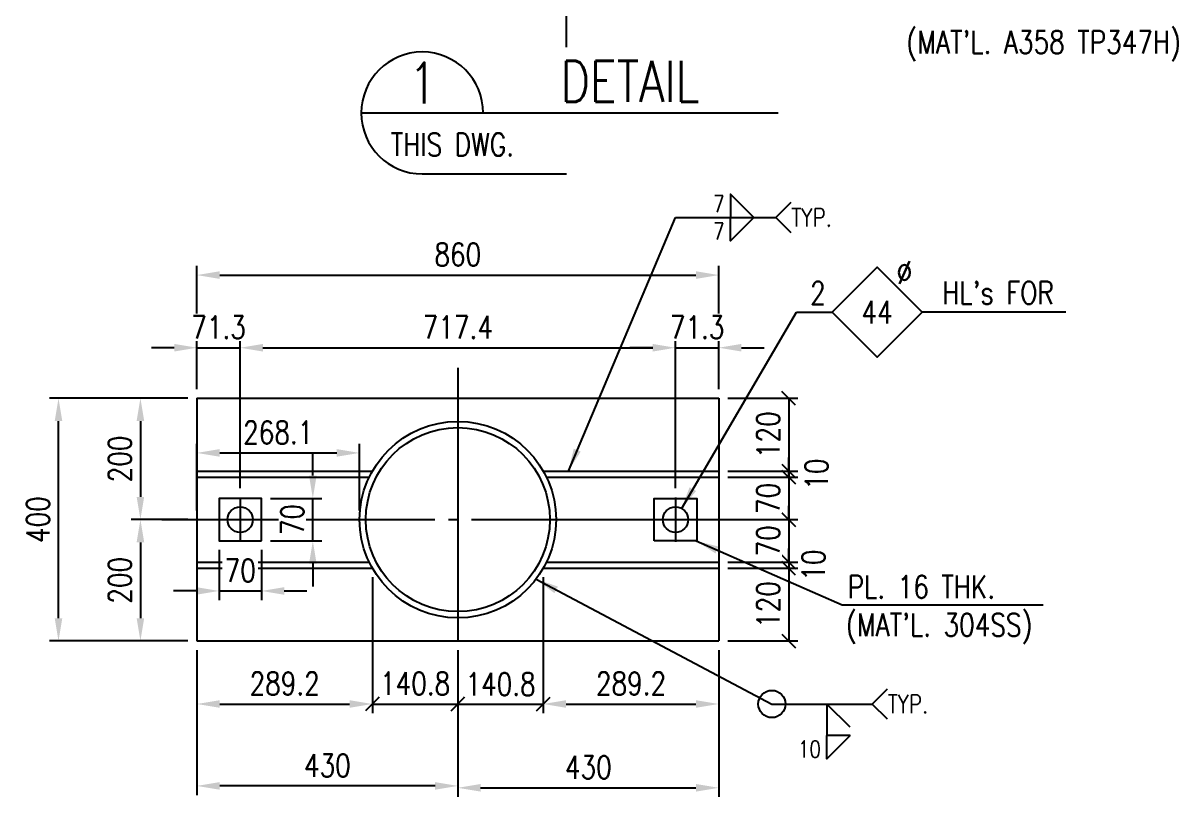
# Model space of a CAD drawing. Header units: millimetres. Extents: x 0 to 91981, y -132907 to 77676.
# Drawn here: x 27278 to 34891, y 64859 to 69961 of the extents above; entities that cross this region are included whole.
import ezdxf
from ezdxf.enums import TextEntityAlignment as Align

# ---------------------------------------------------------------- set-up
doc = ezdxf.new("R2010")
doc.units = ezdxf.units.MM
doc.header["$LTSCALE"] = 60
doc.linetypes.add('JNK-CENTER', pattern=[34, 30, -1.5, 1, -1.5])
for name, color, linetype in [('CEN-R', 1, 'JNK-CENTER'), ('CON-C', 4, 'Continuous'), ('CON-G', 3, 'Continuous'), ('CON-W', 7, 'Continuous'), ('CON-Y', 2, 'Continuous'), ('Dim-W', 7, 'Continuous'), ('TXT-Y', 2, 'Continuous')]:
    doc.layers.add(name, color=color, linetype=linetype)
doc.styles.add('SIMPLEX', font='simplex.shx', dxfattribs={"width": 0.8})
doc.dimstyles.new('DIM60', dxfattribs={"dimscale": 60, "dimtxt": 2.5, "dimasz": 2.5, "dimexe": 1, "dimexo": 1, "dimgap": 1, "dimtad": 1, "dimdsep": 46, "dimtxsty": 'SIMPLEX', "dimcen": 0, "dimclrd": 256, "dimclre": 256, "dimclrt": 2, "dimadec": 1, "dimazin": 2, "dimtfac": 1, "dimtix": 1, "dimtmove": 2, "dimatfit": 2, "dimfxl": 1, "dimarcsym": 1})
doc.dimstyles.new('DIM60x4', dxfattribs={"dimscale": 60, "dimtxt": 2.5, "dimasz": 2.5, "dimexe": 1, "dimexo": 1, "dimgap": 1, "dimtad": 1, "dimdec": 1, "dimlfac": 0.25, "dimdsep": 46, "dimtxsty": 'SIMPLEX', "dimcen": 2.5, "dimclrd": 7, "dimclre": 7, "dimclrt": 2, "dimadec": 1, "dimazin": 2, "dimtfac": 1, "dimtdec": 1, "dimtix": 1, "dimtmove": 2, "dimatfit": 2, "dimfxl": 1, "dimtfill": 1, "dimtolj": 1, "dimtzin": 0, "dimarcsym": 1})

# ---------------------------------------------------------------- blocks, each defined once
blk = doc.blocks.new('*D858')
at = {"layer": 'CON-W', "color": 7, "linetype": 'ByBlock', "lineweight": -2, "transparency": 16777216}
for p, q in [((28424, 67547.1), (28424, 68359.5)), ((28574, 68299.5), (31714, 68299.5)), ((31864, 67547.1), (31864, 68359.5))]:
    blk.add_line(p, q, dxfattribs=at)
at = {"layer": 'CON-W', "color": 7, "transparency": 16777216}
for points in [[(28574, 68324.5), (28574, 68274.5), (28424, 68299.5)], [(31714, 68324.5), (31714, 68274.5), (31864, 68299.5)]]:
    blk.add_solid(points, dxfattribs=at)
at = {"layer": 'DEFPOINTS', "color": 0, "transparency": 16777216}
for p in [(31864, 68299.5), (28424, 67487.1), (31864, 67487.1)]:
    blk.add_point(p, dxfattribs=at)
at = {"layer": 'CON-W', "color": 2, "transparency": 16777216, "insert": (30144, 68434.5), "char_height": 150, "attachment_point": 5, "style": 'SIMPLEX', "bg_fill": 3, "box_fill_scale": 1.1, "bg_fill_color": 256, "bg_fill_true_color": 13158600, "bg_fill_transparency": 0}
blk.add_mtext('\\A1;860', dxfattribs=at)
blk = doc.blocks.new('weld-sy2')
blk.add_lwpolyline([(2.56, 0), (0, -2.56), (0, 0)])
at = {"style": 'SIMPLEX', "width": 0.8}
blk.add_attdef('4', text='', height=2.2, dxfattribs=at).set_placement((-0.6504, -2.992), align=Align.RIGHT)
blk = doc.blocks.new('tail-r')
blk.add_lwpolyline([(1.68, -1.68), (0, 0), (1.68, 1.68)])
at = {"style": 'SIMPLEX', "width": 0.8}
blk.add_attdef('TYP.', text='', height=2, dxfattribs=at).set_placement((1.72, 0), align=Align.MIDDLE_LEFT)
blk = doc.blocks.new('*D859')
at = {"layer": 'CON-W', "color": 7, "linetype": 'ByBlock', "lineweight": -2, "transparency": 16777216}
for p, q in [((28709.2, 66893.8), (28709.2, 67880.5)), ((31578.9, 66893.8), (31578.9, 67880.5)), ((28859.2, 67820.5), (31428.9, 67820.5))]:
    blk.add_line(p, q, dxfattribs=at)
at = {"layer": 'CON-W', "color": 7, "transparency": 16777216}
for points in [[(28859.2, 67845.5), (28859.2, 67795.5), (28709.2, 67820.5)], [(31428.9, 67845.5), (31428.9, 67795.5), (31578.9, 67820.5)]]:
    blk.add_solid(points, dxfattribs=at)
at = {"layer": 'DEFPOINTS', "color": 0, "transparency": 16777216}
for p in [(31578.9, 67820.5), (28709.2, 66833.8), (31578.9, 66833.8)]:
    blk.add_point(p, dxfattribs=at)
at = {"layer": 'CON-W', "color": 2, "transparency": 16777216, "insert": (30144, 67955.5), "char_height": 150, "attachment_point": 5, "style": 'SIMPLEX', "bg_fill": 3, "box_fill_scale": 1.1, "bg_fill_color": 256, "bg_fill_true_color": 13158600, "bg_fill_transparency": 0}
blk.add_mtext('\\A1;717.4', dxfattribs=at)
blk = doc.blocks.new('*D860')
at = {"layer": 'CON-W', "color": 7, "linetype": 'ByBlock', "lineweight": -2, "transparency": 16777216}
for p, q in [((31578.9, 66893.8), (31578.9, 67880.5)), ((31864, 67547.1), (31864, 67880.5)), ((31428.9, 67820.5), (31278.9, 67820.5)), ((31578.9, 67820.5), (31864, 67820.5)), ((32014, 67820.5), (32164, 67820.5))]:
    blk.add_line(p, q, dxfattribs=at)
at = {"layer": 'CON-W', "color": 7, "transparency": 16777216}
for points in [[(31428.9, 67845.5), (31428.9, 67795.5), (31578.9, 67820.5)], [(32014, 67845.5), (32014, 67795.5), (31864, 67820.5)]]:
    blk.add_solid(points, dxfattribs=at)
at = {"layer": 'DEFPOINTS', "color": 0, "transparency": 16777216}
for p in [(31864, 67820.5), (31864, 67487.1), (31578.9, 66833.8)]:
    blk.add_point(p, dxfattribs=at)
at = {"layer": 'CON-W', "color": 2, "transparency": 16777216, "insert": (31721.5, 67955.5), "char_height": 150, "attachment_point": 5, "style": 'SIMPLEX', "bg_fill": 3, "box_fill_scale": 1.1, "bg_fill_color": 256, "bg_fill_true_color": 13158600, "bg_fill_transparency": 0}
blk.add_mtext('\\A1;71.3', dxfattribs=at)
blk = doc.blocks.new('*D861')
at = {"layer": 'CON-W', "color": 7, "linetype": 'ByBlock', "lineweight": -2, "transparency": 16777216}
for p, q in [((28364, 67487.1), (27991.5, 67487.1)), ((28051.5, 67337.1), (28051.5, 66837.1)), ((28364, 66687.1), (27991.5, 66687.1))]:
    blk.add_line(p, q, dxfattribs=at)
at = {"layer": 'CON-W', "color": 7, "transparency": 16777216}
for points in [[(28026.5, 67337.1), (28076.5, 67337.1), (28051.5, 67487.1)], [(28026.5, 66837.1), (28076.5, 66837.1), (28051.5, 66687.1)]]:
    blk.add_solid(points, dxfattribs=at)
at = {"layer": 'DEFPOINTS', "color": 0, "transparency": 16777216}
for p in [(28424, 67487.1), (28051.5, 66687.1), (28424, 66687.1)]:
    blk.add_point(p, dxfattribs=at)
at = {"layer": 'CON-W', "color": 2, "transparency": 16777216, "insert": (27916.5, 67087.1), "char_height": 150, "attachment_point": 5, "rotation": 90, "style": 'SIMPLEX', "bg_fill": 3, "box_fill_scale": 1.1, "bg_fill_color": 256, "bg_fill_true_color": 13158600, "bg_fill_transparency": 0}
blk.add_mtext('\\A1;200', dxfattribs=at)
blk = doc.blocks.new('*D862')
at = {"layer": 'CON-W', "color": 7, "linetype": 'ByBlock', "lineweight": -2, "transparency": 16777216}
for p, q in [((28364, 66687.1), (27991.5, 66687.1)), ((28051.5, 66537.1), (28051.5, 66037.1)), ((28364, 65887.1), (27991.5, 65887.1))]:
    blk.add_line(p, q, dxfattribs=at)
at = {"layer": 'CON-W', "color": 7, "transparency": 16777216}
for points in [[(28026.5, 66537.1), (28076.5, 66537.1), (28051.5, 66687.1)], [(28026.5, 66037.1), (28076.5, 66037.1), (28051.5, 65887.1)]]:
    blk.add_solid(points, dxfattribs=at)
at = {"layer": 'DEFPOINTS', "color": 0, "transparency": 16777216}
for p in [(28424, 66687.1), (28051.5, 65887.1), (28424, 65887.1)]:
    blk.add_point(p, dxfattribs=at)
at = {"layer": 'CON-W', "color": 2, "transparency": 16777216, "insert": (27916.5, 66287.1), "char_height": 150, "attachment_point": 5, "rotation": 90, "style": 'SIMPLEX', "bg_fill": 3, "box_fill_scale": 1.1, "bg_fill_color": 256, "bg_fill_true_color": 13158600, "bg_fill_transparency": 0}
blk.add_mtext('\\A1;200', dxfattribs=at)
blk = doc.blocks.new('*D863')
at = {"layer": 'CON-W', "color": 7, "linetype": 'ByBlock', "lineweight": -2, "transparency": 16777216}
for p, q in [((28364, 67487.1), (27451.5, 67487.1)), ((27511.5, 66037.1), (27511.5, 67337.1)), ((28364, 65887.1), (27451.5, 65887.1))]:
    blk.add_line(p, q, dxfattribs=at)
at = {"layer": 'CON-W', "color": 7, "transparency": 16777216}
for points in [[(27486.5, 67337.1), (27536.5, 67337.1), (27511.5, 67487.1)], [(27486.5, 66037.1), (27536.5, 66037.1), (27511.5, 65887.1)]]:
    blk.add_solid(points, dxfattribs=at)
at = {"layer": 'DEFPOINTS', "color": 0, "transparency": 16777216}
for p in [(27511.5, 67487.1), (28424, 67487.1), (28424, 65887.1)]:
    blk.add_point(p, dxfattribs=at)
at = {"layer": 'CON-W', "color": 2, "transparency": 16777216, "insert": (27376.5, 66687.1), "char_height": 150, "attachment_point": 5, "rotation": 90, "style": 'SIMPLEX', "bg_fill": 3, "box_fill_scale": 1.1, "bg_fill_color": 256, "bg_fill_true_color": 13158600, "bg_fill_transparency": 0}
blk.add_mtext('\\A1;400', dxfattribs=at)
blk = doc.blocks.new('_Oblique')
at = {"color": 0, "linetype": 'ByBlock', "lineweight": -2}
blk.add_line((-0.5, -0.5), (0.5, 0.5), dxfattribs=at)
blk = doc.blocks.new('*D864')
at = {"layer": 'CON-W', "color": 7, "linetype": 'ByBlock', "lineweight": -2, "transparency": 16777216}
for p, q in [((32325.5, 67007.1), (32325.5, 67097.1)), ((31924, 67007.1), (32385.5, 67007.1)), ((32325.5, 67007.1), (32325.5, 66967.1)), ((31924, 66967.1), (32385.5, 66967.1)), ((32325.5, 66967.1), (32325.5, 66877.1))]:
    blk.add_line(p, q, dxfattribs=at)
at = {"layer": 'DEFPOINTS', "color": 0, "transparency": 16777216}
for p in [(31864, 67007.1), (31864, 66967.1), (32325.5, 66967.1)]:
    blk.add_point(p, dxfattribs=at)
at = {"layer": 'CON-W', "color": 7, "lineweight": -2, "transparency": 16777216, "xscale": 90, "yscale": 90, "zscale": 90}
for p, rotation in [((32325.5, 67007.1), 270), ((32325.5, 66967.1), 90)]:
    blk.add_blockref('_Oblique', p, dxfattribs=dict(at, rotation=rotation))
at = {"layer": 'CON-W', "color": 2, "transparency": 16777216, "insert": (32508.8, 66987.1), "char_height": 150, "attachment_point": 5, "rotation": 90, "style": 'SIMPLEX', "bg_fill": 3, "box_fill_scale": 1.1, "bg_fill_color": 256, "bg_fill_true_color": 13158600, "bg_fill_transparency": 0}
blk.add_mtext('\\A1;10', dxfattribs=at)
blk = doc.blocks.new('*D865')
at = {"layer": 'CON-W', "color": 7, "linetype": 'ByBlock', "lineweight": -2, "transparency": 16777216}
for p, q in [((32325.5, 66967.1), (32325.5, 67057.1)), ((31924, 66967.1), (32385.5, 66967.1)), ((32325.5, 66967.1), (32325.5, 66687.1)), ((31924, 66687.1), (32385.5, 66687.1)), ((32325.5, 66687.1), (32325.5, 66597.1))]:
    blk.add_line(p, q, dxfattribs=at)
at = {"layer": 'DEFPOINTS', "color": 0, "transparency": 16777216}
for p in [(31864, 66967.1), (31864, 66687.1), (32325.5, 66687.1)]:
    blk.add_point(p, dxfattribs=at)
at = {"layer": 'CON-W', "color": 7, "lineweight": -2, "transparency": 16777216, "xscale": 90, "yscale": 90, "zscale": 90}
for p, rotation in [((32325.5, 66967.1), 270), ((32325.5, 66687.1), 90)]:
    blk.add_blockref('_Oblique', p, dxfattribs=dict(at, rotation=rotation))
at = {"layer": 'CON-W', "color": 2, "transparency": 16777216, "insert": (32190.5, 66827.1), "char_height": 150, "attachment_point": 5, "rotation": 90, "style": 'SIMPLEX', "bg_fill": 3, "box_fill_scale": 1.1, "bg_fill_color": 256, "bg_fill_true_color": 13158600, "bg_fill_transparency": 0}
blk.add_mtext('\\A1;70', dxfattribs=at)
blk = doc.blocks.new('*D866')
at = {"layer": 'CON-W', "color": 7, "linetype": 'ByBlock', "lineweight": -2, "transparency": 16777216}
for p, q in [((32325.5, 66407.1), (32325.5, 66497.1)), ((31924, 66407.1), (32385.5, 66407.1)), ((32325.5, 66407.1), (32325.5, 66367.1)), ((31924, 66367.1), (32385.5, 66367.1)), ((32325.5, 66367.1), (32325.5, 66277.1))]:
    blk.add_line(p, q, dxfattribs=at)
at = {"layer": 'DEFPOINTS', "color": 0, "transparency": 16777216}
for p in [(31864, 66407.1), (31864, 66367.1), (32325.5, 66367.1)]:
    blk.add_point(p, dxfattribs=at)
at = {"layer": 'CON-W', "color": 2, "transparency": 16777216, "insert": (32488.2, 66387.1), "char_height": 150, "attachment_point": 5, "rotation": 90, "style": 'SIMPLEX', "bg_fill": 3, "box_fill_scale": 1.1, "bg_fill_color": 256, "bg_fill_true_color": 13158600, "bg_fill_transparency": 0}
blk.add_mtext('\\A1;10', dxfattribs=at)
at = {"layer": 'CON-W', "color": 7, "lineweight": -2, "transparency": 16777216, "xscale": 90, "yscale": 90, "zscale": 90}
for p, rotation in [((32325.5, 66407.1), 270), ((32325.5, 66367.1), 90)]:
    blk.add_blockref('_Oblique', p, dxfattribs=dict(at, rotation=rotation))
blk = doc.blocks.new('*D867')
at = {"layer": 'CON-W', "color": 7, "linetype": 'ByBlock', "lineweight": -2, "transparency": 16777216}
for p, q in [((31924, 66367.1), (32385.5, 66367.1)), ((32325.5, 66367.1), (32325.5, 65887.1)), ((31924, 65887.1), (32385.5, 65887.1))]:
    blk.add_line(p, q, dxfattribs=at)
at = {"layer": 'DEFPOINTS', "color": 0, "transparency": 16777216}
for p in [(31864, 66367.1), (31864, 65887.1), (32325.5, 65887.1)]:
    blk.add_point(p, dxfattribs=at)
at = {"layer": 'CON-W', "color": 7, "lineweight": -2, "transparency": 16777216, "xscale": 90, "yscale": 90, "zscale": 90}
for p, rotation in [((32325.5, 66367.1), 90), ((32325.5, 65887.1), 270)]:
    blk.add_blockref('_Oblique', p, dxfattribs=dict(at, rotation=rotation))
at = {"layer": 'CON-W', "color": 2, "transparency": 16777216, "insert": (32190.5, 66127.1), "char_height": 150, "attachment_point": 5, "rotation": 90, "style": 'SIMPLEX', "bg_fill": 3, "box_fill_scale": 1.1, "bg_fill_color": 256, "bg_fill_true_color": 13158600, "bg_fill_transparency": 0}
blk.add_mtext('\\A1;120', dxfattribs=at)
blk = doc.blocks.new('*D868')
at = {"layer": 'CON-W', "color": 7, "linetype": 'ByBlock', "lineweight": -2, "transparency": 16777216}
for p, q in [((29580.8, 66307.1), (29580.8, 65411.6)), ((28424, 65827.1), (28424, 65411.6)), ((28574, 65471.6), (29430.8, 65471.6))]:
    blk.add_line(p, q, dxfattribs=at)
at = {"layer": 'CON-W', "color": 7, "transparency": 16777216}
for points in [[(28574, 65496.6), (28574, 65446.6), (28424, 65471.6)], [(29430.8, 65496.6), (29430.8, 65446.6), (29580.8, 65471.6)]]:
    blk.add_solid(points, dxfattribs=at)
at = {"layer": 'DEFPOINTS', "color": 0, "transparency": 16777216}
for p in [(29580.8, 66367.1), (28424, 65887.1), (29580.8, 65471.6)]:
    blk.add_point(p, dxfattribs=at)
at = {"layer": 'CON-W', "color": 2, "transparency": 16777216, "insert": (29002.4, 65606.6), "char_height": 150, "attachment_point": 5, "style": 'SIMPLEX', "bg_fill": 3, "box_fill_scale": 1.1, "bg_fill_color": 256, "bg_fill_true_color": 13158600, "bg_fill_transparency": 0}
blk.add_mtext('\\A1;289.2', dxfattribs=at)
blk = doc.blocks.new('*D869')
at = {"layer": 'CON-W', "color": 7, "linetype": 'ByBlock', "lineweight": -2, "transparency": 16777216}
for p, q in [((30707.3, 66307.1), (30707.3, 65411.6)), ((31864, 65827.1), (31864, 65411.6)), ((30857.3, 65471.6), (31714, 65471.6))]:
    blk.add_line(p, q, dxfattribs=at)
at = {"layer": 'CON-W', "color": 7, "transparency": 16777216}
for points in [[(30857.3, 65496.6), (30857.3, 65446.6), (30707.3, 65471.6)], [(31714, 65496.6), (31714, 65446.6), (31864, 65471.6)]]:
    blk.add_solid(points, dxfattribs=at)
at = {"layer": 'DEFPOINTS', "color": 0, "transparency": 16777216}
for p in [(30707.3, 66367.1), (31864, 65887.1), (31864, 65471.6)]:
    blk.add_point(p, dxfattribs=at)
at = {"layer": 'CON-W', "color": 2, "transparency": 16777216, "insert": (31285.7, 65606.6), "char_height": 150, "attachment_point": 5, "style": 'SIMPLEX', "bg_fill": 3, "box_fill_scale": 1.1, "bg_fill_color": 256, "bg_fill_true_color": 13158600, "bg_fill_transparency": 0}
blk.add_mtext('\\A1;289.2', dxfattribs=at)
blk = doc.blocks.new('*D870')
at = {"layer": 'CON-W', "color": 7, "linetype": 'ByBlock', "lineweight": -2, "transparency": 16777216}
for p, q in [((28424, 65827.1), (28424, 64871.6)), ((30144, 65827.1), (30144, 64871.6)), ((29994, 64931.6), (28574, 64931.6))]:
    blk.add_line(p, q, dxfattribs=at)
at = {"layer": 'CON-W', "color": 7, "transparency": 16777216}
for points in [[(28574, 64956.6), (28574, 64906.6), (28424, 64931.6)], [(29994, 64956.6), (29994, 64906.6), (30144, 64931.6)]]:
    blk.add_solid(points, dxfattribs=at)
at = {"layer": 'DEFPOINTS', "color": 0, "transparency": 16777216}
for p in [(28424, 65887.1), (30144, 65887.1), (28424, 64931.6)]:
    blk.add_point(p, dxfattribs=at)
at = {"layer": 'CON-W', "color": 2, "transparency": 16777216, "insert": (29284, 65066.6), "char_height": 150, "attachment_point": 5, "style": 'SIMPLEX', "bg_fill": 3, "box_fill_scale": 1.1, "bg_fill_color": 256, "bg_fill_true_color": 13158600, "bg_fill_transparency": 0}
blk.add_mtext('\\A1;430', dxfattribs=at)
blk = doc.blocks.new('*D871')
at = {"layer": 'CON-W', "color": 7, "linetype": 'ByBlock', "lineweight": -2, "transparency": 16777216}
for p, q in [((30144, 65827.1), (30144, 64859.1)), ((31864, 65827.1), (31864, 64859.1)), ((30294, 64919.1), (31714, 64919.1))]:
    blk.add_line(p, q, dxfattribs=at)
at = {"layer": 'CON-W', "color": 7, "transparency": 16777216}
for points in [[(30294, 64944.1), (30294, 64894.1), (30144, 64919.1)], [(31714, 64944.1), (31714, 64894.1), (31864, 64919.1)]]:
    blk.add_solid(points, dxfattribs=at)
at = {"layer": 'DEFPOINTS', "color": 0, "transparency": 16777216}
for p in [(30144, 65887.1), (31864, 65887.1), (31864, 64919.1)]:
    blk.add_point(p, dxfattribs=at)
at = {"layer": 'CON-W', "color": 2, "transparency": 16777216, "insert": (31004, 65054.1), "char_height": 150, "attachment_point": 5, "style": 'SIMPLEX', "bg_fill": 3, "box_fill_scale": 1.1, "bg_fill_color": 256, "bg_fill_true_color": 13158600, "bg_fill_transparency": 0}
blk.add_mtext('\\A1;430', dxfattribs=at)
blk = doc.blocks.new('BOLTHOLE')
at = {"layer": 'CON-W'}
blk.add_line((25.7, 0), (9.9, 0), dxfattribs=at)
blk.add_lwpolyline([(0, 0), (4.95, 4.95), (9.9, 0), (4.95, -4.95)], close=True, dxfattribs=at)
at = {"layer": 'CON-Y', "style": 'SIMPLEX', "width": 0.8}
for s, p in [('%%C', (8.81, 3.12)), ("HL's FOR", (24.37, 0.9))]:
    blk.add_text(s, height=2.5, dxfattribs=at).set_placement(p, align=Align.RIGHT)
blk.add_attdef('4', text='', height=2.5, dxfattribs=at).set_placement((-0.69, 0.87), align=Align.RIGHT)
blk.add_attdef('22', text='', height=2.5, dxfattribs=at).set_placement((4.95, 0), align=Align.MIDDLE_CENTER)
blk = doc.blocks.new('*D872')
at = {"layer": 'CON-W', "color": 7, "linetype": 'ByBlock', "lineweight": -2, "transparency": 16777216}
for p, q in [((28424, 67547.1), (28424, 67880.5)), ((28709.2, 66893.8), (28709.2, 67880.5)), ((28274, 67820.5), (28124, 67820.5)), ((28424, 67820.5), (28709.2, 67820.5)), ((28859.2, 67820.5), (29009.2, 67820.5))]:
    blk.add_line(p, q, dxfattribs=at)
at = {"layer": 'CON-W', "color": 7, "transparency": 16777216}
for points in [[(28274, 67845.5), (28274, 67795.5), (28424, 67820.5)], [(28859.2, 67845.5), (28859.2, 67795.5), (28709.2, 67820.5)]]:
    blk.add_solid(points, dxfattribs=at)
at = {"layer": 'DEFPOINTS', "color": 0, "transparency": 16777216}
for p in [(28709.2, 67820.5), (28424, 67487.1), (28709.2, 66833.8)]:
    blk.add_point(p, dxfattribs=at)
at = {"layer": 'CON-W', "color": 2, "transparency": 16777216, "insert": (28566.6, 67955.5), "char_height": 150, "attachment_point": 5, "style": 'SIMPLEX', "bg_fill": 3, "box_fill_scale": 1.1, "bg_fill_color": 256, "bg_fill_true_color": 13158600, "bg_fill_transparency": 0}
blk.add_mtext('\\A1;71.3', dxfattribs=at)
blk = doc.blocks.new('*D873')
at = {"layer": 'CON-W', "color": 7, "linetype": 'ByBlock', "lineweight": -2, "transparency": 16777216}
for p, q in [((32325.5, 66687.1), (32325.5, 66777.1)), ((31924, 66687.1), (32385.5, 66687.1)), ((32325.5, 66687.1), (32325.5, 66407.1)), ((31924, 66407.1), (32385.5, 66407.1)), ((32325.5, 66407.1), (32325.5, 66317.1))]:
    blk.add_line(p, q, dxfattribs=at)
at = {"layer": 'DEFPOINTS', "color": 0, "transparency": 16777216}
for p in [(31864, 66687.1), (31864, 66407.1), (32325.5, 66407.1)]:
    blk.add_point(p, dxfattribs=at)
at = {"layer": 'CON-W', "color": 7, "lineweight": -2, "transparency": 16777216, "xscale": 90, "yscale": 90, "zscale": 90}
for p, rotation in [((32325.5, 66687.1), 270), ((32325.5, 66407.1), 90)]:
    blk.add_blockref('_Oblique', p, dxfattribs=dict(at, rotation=rotation))
at = {"layer": 'CON-W', "color": 2, "transparency": 16777216, "insert": (32190.5, 66547.1), "char_height": 150, "attachment_point": 5, "rotation": 90, "style": 'SIMPLEX', "bg_fill": 3, "box_fill_scale": 1.1, "bg_fill_color": 256, "bg_fill_true_color": 13158600, "bg_fill_transparency": 0}
blk.add_mtext('\\A1;70', dxfattribs=at)
blk = doc.blocks.new('*D874')
at = {"layer": 'CON-W', "color": 7, "linetype": 'ByBlock', "lineweight": -2, "transparency": 16777216}
for p, q in [((28569.6, 66487.1), (28569.6, 66156.9)), ((28849.6, 66487.1), (28849.6, 66156.9)), ((28419.6, 66216.9), (28269.6, 66216.9)), ((28569.6, 66216.9), (28849.6, 66216.9)), ((28999.6, 66216.9), (29149.6, 66216.9))]:
    blk.add_line(p, q, dxfattribs=at)
at = {"layer": 'CON-W', "color": 7, "transparency": 16777216}
for points in [[(28419.6, 66241.9), (28419.6, 66191.9), (28569.6, 66216.9)], [(28999.6, 66241.9), (28999.6, 66191.9), (28849.6, 66216.9)]]:
    blk.add_solid(points, dxfattribs=at)
at = {"layer": 'DEFPOINTS', "color": 0, "transparency": 16777216}
for p in [(28569.6, 66547.1), (28849.6, 66547.1), (28849.6, 66216.9)]:
    blk.add_point(p, dxfattribs=at)
at = {"layer": 'CON-W', "color": 2, "transparency": 16777216, "insert": (28709.6, 66351.9), "char_height": 150, "attachment_point": 5, "style": 'SIMPLEX', "bg_fill": 3, "box_fill_scale": 1.1, "bg_fill_color": 256, "bg_fill_true_color": 13158600, "bg_fill_transparency": 0}
blk.add_mtext('\\A1;70', dxfattribs=at)
blk = doc.blocks.new('*D875')
at = {"layer": 'CON-W', "color": 7, "linetype": 'ByBlock', "lineweight": -2, "transparency": 16777216}
for p, q in [((29188.1, 66977.1), (29188.1, 67127.1)), ((28909.6, 66827.1), (29248.1, 66827.1)), ((29188.1, 66547.1), (29188.1, 66827.1)), ((28909.6, 66547.1), (29248.1, 66547.1)), ((29188.1, 66397.1), (29188.1, 66247.1))]:
    blk.add_line(p, q, dxfattribs=at)
at = {"layer": 'CON-W', "color": 7, "transparency": 16777216}
for points in [[(29163.1, 66977.1), (29213.1, 66977.1), (29188.1, 66827.1)], [(29163.1, 66397.1), (29213.1, 66397.1), (29188.1, 66547.1)]]:
    blk.add_solid(points, dxfattribs=at)
at = {"layer": 'DEFPOINTS', "color": 0, "transparency": 16777216}
for p in [(28849.6, 66827.1), (29188.1, 66827.1), (28849.6, 66547.1)]:
    blk.add_point(p, dxfattribs=at)
at = {"layer": 'CON-W', "color": 2, "transparency": 16777216, "insert": (29053.1, 66687.1), "char_height": 150, "attachment_point": 5, "rotation": 90, "style": 'SIMPLEX', "bg_fill": 3, "box_fill_scale": 1.1, "bg_fill_color": 256, "bg_fill_true_color": 13158600, "bg_fill_transparency": 0}
blk.add_mtext('\\A1;70', dxfattribs=at)
blk = doc.blocks.new('*D876')
at = {"layer": 'CON-W', "color": 7, "linetype": 'ByBlock', "lineweight": -2, "transparency": 16777216}
for p, q in [((28424, 66747.1), (28424, 67187.1)), ((29496.2, 66747.1), (29496.2, 67187.1)), ((28574, 67127.1), (29346.2, 67127.1))]:
    blk.add_line(p, q, dxfattribs=at)
at = {"layer": 'CON-W', "color": 7, "transparency": 16777216}
for points in [[(28574, 67152.1), (28574, 67102.1), (28424, 67127.1)], [(29346.2, 67152.1), (29346.2, 67102.1), (29496.2, 67127.1)]]:
    blk.add_solid(points, dxfattribs=at)
at = {"layer": 'DEFPOINTS', "color": 0, "transparency": 16777216}
for p in [(29496.2, 67127.1), (28424, 66687.1), (29496.2, 66687.1)]:
    blk.add_point(p, dxfattribs=at)
at = {"layer": 'CON-W', "color": 2, "transparency": 16777216, "insert": (28960.1, 67262.1), "char_height": 150, "attachment_point": 5, "style": 'SIMPLEX', "bg_fill": 3, "box_fill_scale": 1.1, "bg_fill_color": 256, "bg_fill_true_color": 13158600, "bg_fill_transparency": 0}
blk.add_mtext('\\A1;268.1', dxfattribs=at)
blk = doc.blocks.new('*D877')
at = {"layer": 'CON-W', "color": 7, "linetype": 'ByBlock', "lineweight": -2, "transparency": 16777216}
for p, q in [((29580.8, 66307.1), (29580.8, 65411.6)), ((30144, 65827.1), (30144, 65411.6)), ((29580.8, 65471.6), (30144, 65471.6))]:
    blk.add_line(p, q, dxfattribs=at)
at = {"layer": 'DEFPOINTS', "color": 0, "transparency": 16777216}
for p in [(29580.8, 66367.1), (30144, 65887.1), (30144, 65471.6)]:
    blk.add_point(p, dxfattribs=at)
at = {"layer": 'CON-W', "color": 2, "transparency": 16777216, "insert": (29862.4, 65606.5), "char_height": 150, "attachment_point": 5, "style": 'SIMPLEX', "bg_fill": 3, "box_fill_scale": 1.1, "bg_fill_color": 256, "bg_fill_true_color": 13158600, "bg_fill_transparency": 0}
blk.add_mtext('\\A1;140.8', dxfattribs=at)
at = {"layer": 'CON-W', "color": 7, "lineweight": -2, "transparency": 16777216, "xscale": 90, "yscale": 90, "zscale": 90, "rotation": 180}
blk.add_blockref('_Oblique', (29580.8, 65471.6), dxfattribs=at)
at = {"layer": 'CON-W', "color": 7, "lineweight": -2, "transparency": 16777216, "xscale": 90, "yscale": 90, "zscale": 90}
blk.add_blockref('_Oblique', (30144, 65471.6), dxfattribs=at)
blk = doc.blocks.new('*D878')
at = {"layer": 'CON-W', "color": 7, "linetype": 'ByBlock', "lineweight": -2, "transparency": 16777216}
for p, q in [((30707.3, 66307.1), (30707.3, 65411.6)), ((30144, 65827.1), (30144, 65411.6)), ((30144, 65471.6), (30707.3, 65471.6))]:
    blk.add_line(p, q, dxfattribs=at)
at = {"layer": 'DEFPOINTS', "color": 0, "transparency": 16777216}
for p in [(30707.3, 66367.1), (30144, 65887.1), (30707.3, 65471.6)]:
    blk.add_point(p, dxfattribs=at)
at = {"layer": 'CON-W', "color": 2, "transparency": 16777216, "insert": (30425.7, 65603.1), "char_height": 150, "attachment_point": 5, "style": 'SIMPLEX', "bg_fill": 3, "box_fill_scale": 1.1, "bg_fill_color": 256, "bg_fill_true_color": 13158600, "bg_fill_transparency": 0}
blk.add_mtext('\\A1;140.8', dxfattribs=at)
at = {"layer": 'CON-W', "color": 7, "lineweight": -2, "transparency": 16777216, "xscale": 90, "yscale": 90, "zscale": 90, "rotation": 180}
blk.add_blockref('_Oblique', (30144, 65471.6), dxfattribs=at)
at = {"layer": 'CON-W', "color": 7, "lineweight": -2, "transparency": 16777216, "xscale": 90, "yscale": 90, "zscale": 90}
blk.add_blockref('_Oblique', (30707.3, 65471.6), dxfattribs=at)
blk = doc.blocks.new('*D879')
at = {"layer": 'CON-W', "color": 7, "linetype": 'ByBlock', "lineweight": -2, "transparency": 16777216}
for p, q in [((31924, 67487.1), (32385.5, 67487.1)), ((32325.5, 67487.1), (32325.5, 67007.1)), ((31924, 67007.1), (32385.5, 67007.1))]:
    blk.add_line(p, q, dxfattribs=at)
at = {"layer": 'DEFPOINTS', "color": 0, "transparency": 16777216}
for p in [(31864, 67487.1), (31864, 67007.1), (32325.5, 67007.1)]:
    blk.add_point(p, dxfattribs=at)
at = {"layer": 'CON-W', "color": 7, "lineweight": -2, "transparency": 16777216, "xscale": 90, "yscale": 90, "zscale": 90}
for p, rotation in [((32325.5, 67487.1), 90), ((32325.5, 67007.1), 270)]:
    blk.add_blockref('_Oblique', p, dxfattribs=dict(at, rotation=rotation))
at = {"layer": 'CON-W', "color": 2, "transparency": 16777216, "insert": (32190.5, 67247.1), "char_height": 150, "attachment_point": 5, "rotation": 90, "style": 'SIMPLEX', "bg_fill": 3, "box_fill_scale": 1.1, "bg_fill_color": 256, "bg_fill_true_color": 13158600, "bg_fill_transparency": 0}
blk.add_mtext('\\A1;120', dxfattribs=at)
blk = doc.blocks.new('SECTITLE')
at = {"layer": 'CON-G'}
for p, q in [((-1.7, 0), (44.1, 0)), ((5, -6.7), (20.86, -6.7))]:
    blk.add_line(p, q, dxfattribs=at)
blk.add_arc((5, 0), 6.7, 0, 270, dxfattribs=at)
at = {"layer": 'CON-C', "style": 'SIMPLEX', "width": 0.8}
for tag, p in [('A', (5.06, 1.04)), ('ELEVATION', (27.83, 1.22))]:
    blk.add_attdef(tag, text='', height=4.5, dxfattribs=at).set_placement(p, align=Align.CENTER)
at = {"layer": 'CON-Y', "style": 'SIMPLEX', "width": 0.8}
blk.add_attdef('SCALE', text='', height=2.5, dxfattribs=at).set_placement((44.9, -3.72), align=Align.RIGHT)
blk.add_attdef('H0000-0000', (1.54, -4.72), '', height=2.5, dxfattribs=at)

msp = doc.modelspace()

# ---------------------------------------------------------------- linework, layer by layer
msp.add_lwpolyline([(32730.1933, 65317.95971), (32576.5933, 65471.55971), (32576.5933, 65263.13595)])
at = {"layer": 'CEN-R'}
for p, q in [((30861.03021, 69803.23834), (30861.03021, 75230.79597)), ((30144.0472, 67687.14486), (30144.0472, 65687.14486)), ((28709.1672, 66833.81153), (28709.1672, 66540.4782)), ((31578.9272, 66833.81153), (31578.9272, 66540.4782)), ((28193.32133, 66687.14486), (32094.77307, 66687.14486)), ((28562.9014, 66687.14486), (28856.23473, 66687.14486)), ((31432.26053, 66687.14486), (31725.59387, 66687.14486))]:
    msp.add_line(p, q, dxfattribs=at)
at = {"layer": 'CON-G'}
for p, q in [((28424.0472, 67487.14486), (28424.0472, 65887.14486)), ((28424.0472, 67487.14486), (31864.0472, 67487.14486)), ((31864.0472, 67487.14486), (31864.0472, 65887.14486)), ((28424.0472, 67007.14486), (29580.80228, 67007.14486)), ((30707.29212, 67007.14486), (31864.0472, 67007.14486)), ((28433.1672, 66967.14486), (29559.88555, 66967.14486)), ((30728.20886, 66967.14486), (31864.0472, 66967.14486)), ((28424.0472, 66407.14486), (29559.88555, 66407.14486)), ((28424.0472, 66407.14486), (29559.88555, 66407.14486)), ((28424.0472, 66407.14486), (29559.88555, 66407.14486)), ((28424.0472, 66407.14486), (29559.88555, 66407.14486)), ((30728.20886, 66407.14486), (31864.0472, 66407.14486)), ((30728.20886, 66407.14486), (31864.0472, 66407.14486)), ((30728.20886, 66407.14486), (31864.0472, 66407.14486)), ((30728.20886, 66407.14486), (31864.0472, 66407.14486)), ((28424.0472, 66367.14486), (29580.80228, 66367.14486)), ((28424.0472, 66367.14486), (29580.80228, 66367.14486)), ((28424.0472, 66367.14486), (29580.80228, 66367.14486)), ((28424.0472, 66367.14486), (29580.80228, 66367.14486)), ((30707.29212, 66367.14486), (31864.0472, 66367.14486)), ((30707.29212, 66367.14486), (31864.0472, 66367.14486)), ((30707.29212, 66367.14486), (31864.0472, 66367.14486)), ((30707.29212, 66367.14486), (31864.0472, 66367.14486)), ((28424.0472, 65887.14486), (31864.0472, 65887.14486))]:
    msp.add_line(p, q, dxfattribs=at)
for points in [[(28849.56807, 66547.14486), (28849.56807, 66827.14486), (28569.56807, 66827.14486), (28569.56807, 66547.14486)], [(31438.9272, 66547.14486), (31438.9272, 66827.14486), (31718.9272, 66827.14486), (31718.9272, 66547.14486)]]:
    msp.add_lwpolyline(points, close=True, dxfattribs=at)
for centre, radius in [((30144.0472, 66687.14486), 647.8), ((30144.0472, 66687.14486), 606.56), ((28709.1672, 66687.14486), 84), ((31578.9272, 66687.14486), 84)]:
    msp.add_circle(centre, radius, dxfattribs=at)
at = {"layer": 'CON-W'}
msp.add_line((32730.1933, 65263.13595), (32576.5933, 65263.13595), dxfattribs=at)
msp.add_circle((32214.77895, 65471.55971), 90, dxfattribs=at)

# ---------------------------------------------------------------- block references
at = {"layer": 'CON-W', "xscale": 60, "yscale": 60, "zscale": 60}
for name, p, values in [('SECTITLE', (29609.43021, 69368.33124), {'H0000-0000': 'THIS DWG.', 'A': '1', 'ELEVATION': 'DETAIL'}), ('BOLTHOLE', (32610.76746, 68054.2758), {'4': '2', '22': '44'})]:
    msp.add_blockref(name, p, dxfattribs=at).add_auto_attribs(values)
at = {"layer": 'CON-W'}
ref = msp.add_blockref('weld-sy2', (31941.35405, 68679.17324), dxfattribs=dict(at, xscale=-60, yscale=60, zscale=60, rotation=179.9999999999654))
ref.add_attrib('4', '7', dxfattribs={"layer": '0', "height": 110.4, "rotation": 360, "style": 'SIMPLEX', "width": 0.8}).set_placement((31902.33005, 68713.34924), align=Align.RIGHT)
ref = msp.add_blockref('tail-r', (32239.54894, 68679.17324), dxfattribs=dict(at, xscale=60, yscale=60, zscale=60, rotation=359.9999999999666))
ref.add_attrib('TYP.', 'TYP.', dxfattribs={"layer": 'CON-Y', "height": 120, "rotation": 360, "style": 'SIMPLEX', "width": 0.8}).set_placement((32342.74894, 68679.17324), align=Align.MIDDLE_LEFT)
ref = msp.add_blockref('tail-r', (32874.78819, 65471.55971), dxfattribs=dict(at, xscale=60, yscale=60, zscale=60))
ref.add_attrib('TYP.', 'TYP.', dxfattribs={"layer": 'CON-Y', "height": 120, "style": 'SIMPLEX', "width": 0.8}).set_placement((32977.98819, 65471.55971), align=Align.MIDDLE_LEFT)
ref = msp.add_blockref('weld-sy2', (32576.5933, 65263.13595), dxfattribs=dict(at, xscale=60, yscale=60, zscale=60))
ref.add_attrib('4', '10', dxfattribs={"layer": '0', "height": 110.4, "style": 'SIMPLEX', "width": 0.8}).set_placement((32537.5693, 65118.55995), align=Align.RIGHT)

# ---------------------------------------------------------------- texts
at = {"layer": 'CON-Y', "style": 'SIMPLEX', "width": 0.8}
for s, p in [('PL. 16 THK.', (32714.01332, 66168.37441)), ("(MAT'L. 304SS)", (32703.17442, 65918.63527))]:
    msp.add_text(s, height=150, dxfattribs=at).set_placement(p)
at = {"layer": 'TXT-Y', "style": 'SIMPLEX', "width": 0.8}
msp.add_text("(MAT'L. A358 TP347H)", height=150, dxfattribs=at).set_placement((33101.18944, 69760.65668))

# ---------------------------------------------------------------- next in the draw order: dimensions: what is measured, and where the dimension line sits
at = {"layer": 'CON-W'}
dim = msp.add_linear_dim(base=(31864.0472, 68299.53206), p1=(28424.0472, 67487.14486), p2=(31864.0472, 67487.14486), dimstyle='DIM60x4', dxfattribs=at)
dim.commit()
dim.dimension.update_dxf_attribs({"geometry": '*D858', "text_midpoint": (30144.0472, 68434.53206)})
dim = msp.add_linear_dim(base=(32325.49895, 66367.14486), p1=(31864.0472, 66407.14486), p2=(31864.0472, 66367.14486), angle=90, dimstyle='DIM60x4', override={"dimasz": 1.5, "dimblk1": 'Oblique', "dimblk2": 'Oblique', "dimsah": 1}, dxfattribs=at)
dim.commit()
dim.dimension.update_dxf_attribs({"geometry": '*D866', "text_midpoint": (32488.22046, 66387.14486), "dimtype": 160})

# ---------------------------------------------------------------- next in the draw order: block references
ref = msp.add_blockref('weld-sy2', (31941.35405, 68679.17324), dxfattribs=dict(at, xscale=60, yscale=60, zscale=60, rotation=359.9999999999655))
ref.add_attrib('4', '7', dxfattribs={"layer": '0', "height": 110.4, "rotation": 360, "style": 'SIMPLEX', "width": 0.8}).set_placement((31902.33005, 68534.59724), align=Align.RIGHT)

# ---------------------------------------------------------------- next in the draw order: dimensions: what is measured, and where the dimension line sits
dim = msp.add_linear_dim(base=(28051.50957, 66687.14486), p1=(28424.0472, 67487.14486), p2=(28424.0472, 66687.14486), angle=90, dimstyle='DIM60x4', dxfattribs=at)
dim.commit()
dim.dimension.update_dxf_attribs({"geometry": '*D861', "text_midpoint": (27916.50957, 67087.14486)})
dim = msp.add_linear_dim(base=(32325.49895, 65887.14486), p1=(31864.0472, 66367.14486), p2=(31864.0472, 65887.14486), angle=90, dimstyle='DIM60x4', override={"dimasz": 1.5, "dimblk1": 'Oblique', "dimblk2": 'Oblique', "dimsah": 1}, dxfattribs=at)
dim.commit()
dim.dimension.update_dxf_attribs({"geometry": '*D867', "text_midpoint": (32190.49895, 66127.14486)})

# ---------------------------------------------------------------- next in the draw order: leaders
at = {"layer": 'Dim-W'}
msp.add_leader([(30872.61807, 67007.14486), (31579.5397, 68679.17324), (32239.54894, 68679.17324)], dimstyle='DIM60', override={"dimgap": 1, "dimtad": 0}, dxfattribs=at)

# ---------------------------------------------------------------- next in the draw order: dimensions: what is measured, and where the dimension line sits
at = {"layer": 'CON-W'}
for base, p1, p2, picture, middle in [((31578.9272, 67820.49303), (28709.1672, 66833.81153), (31578.9272, 66833.81153), '*D859', (30144.0472, 67955.49303)), ((31864.0472, 65471.55971), (30707.29212, 66367.14486), (31864.0472, 65887.14486), '*D869', (31285.66966, 65606.55971))]:
    dim = msp.add_linear_dim(base=base, p1=p1, p2=p2, dimstyle='DIM60x4', dxfattribs=at)
    dim.commit()
    dim.dimension.update_dxf_attribs({"geometry": picture, "text_midpoint": middle})
dim = msp.add_linear_dim(base=(28051.50957, 65887.14486), p1=(28424.0472, 66687.14486), p2=(28424.0472, 65887.14486), angle=90, dimstyle='DIM60x4', dxfattribs=at)
dim.commit()
dim.dimension.update_dxf_attribs({"geometry": '*D862', "text_midpoint": (27916.50957, 66287.14486)})

# ---------------------------------------------------------------- next in the draw order: dimensions: what is measured, and where the dimension line sits
dim = msp.add_linear_dim(base=(31864.0472, 67820.49303), p1=(31578.9272, 66833.81153), p2=(31864.0472, 67487.14486), dimstyle='DIM60x4', dxfattribs=at)
dim.commit()
dim.dimension.update_dxf_attribs({"geometry": '*D860', "text_midpoint": (31721.4872, 67955.49303)})
dim = msp.add_linear_dim(base=(27511.50957, 67487.14486), p1=(28424.0472, 65887.14486), p2=(28424.0472, 67487.14486), angle=90, dimstyle='DIM60x4', dxfattribs=at)
dim.commit()
dim.dimension.update_dxf_attribs({"geometry": '*D863', "text_midpoint": (27376.50957, 66687.14486)})

# ---------------------------------------------------------------- next in the draw order: leaders
at = {"layer": 'Dim-W'}
msp.add_leader([(31714.9272, 66547.14486), (32678.1933, 66125.30447), (34002.11755, 66125.30447)], dimstyle='DIM60', override={"dimgap": 1, "dimtad": 0}, dxfattribs=at)

# ---------------------------------------------------------------- next in the draw order: dimensions: what is measured, and where the dimension line sits
at = {"layer": 'CON-W'}
for base, p1, p2, picture, middle in [((28709.1672, 67820.49303), (28424.0472, 67487.14486), (28709.1672, 66833.81153), '*D872', (28566.6072, 67955.49303)), ((29580.80228, 65471.55971), (28424.0472, 65887.14486), (29580.80228, 66367.14486), '*D868', (29002.42474, 65606.55971))]:
    dim = msp.add_linear_dim(base=base, p1=p1, p2=p2, dimstyle='DIM60x4', dxfattribs=at)
    dim.commit()
    dim.dimension.update_dxf_attribs({"geometry": picture, "text_midpoint": middle})
dim = msp.add_linear_dim(base=(32325.49895, 66967.14486), p1=(31864.0472, 67007.14486), p2=(31864.0472, 66967.14486), angle=90, dimstyle='DIM60x4', override={"dimasz": 1.5, "dimblk1": 'Oblique', "dimblk2": 'Oblique', "dimsah": 1}, dxfattribs=at)
dim.commit()
dim.dimension.update_dxf_attribs({"geometry": '*D864', "text_midpoint": (32508.84058, 66987.14486), "dimtype": 160})

# ---------------------------------------------------------------- next in the draw order: dimensions: what is measured, and where the dimension line sits
dim = msp.add_linear_dim(base=(32325.49895, 66687.14486), p1=(31864.0472, 66967.14486), p2=(31864.0472, 66687.14486), angle=90, dimstyle='DIM60x4', override={"dimasz": 1.5, "dimblk1": 'Oblique', "dimblk2": 'Oblique', "dimsah": 1}, dxfattribs=at)
dim.commit()
dim.dimension.update_dxf_attribs({"geometry": '*D865', "text_midpoint": (32190.49895, 66827.14486)})
for base, p1, p2, picture, middle in [((28849.56807, 66216.87697), (28569.56807, 66547.14486), (28849.56807, 66547.14486), '*D874', (28709.56807, 66351.87697)), ((28424.0472, 64931.55971), (30144.0472, 65887.14486), (28424.0472, 65887.14486), '*D870', (29284.0472, 65066.55971))]:
    dim = msp.add_linear_dim(base=base, p1=p1, p2=p2, dimstyle='DIM60x4', dxfattribs=at)
    dim.commit()
    dim.dimension.update_dxf_attribs({"geometry": picture, "text_midpoint": middle})

# ---------------------------------------------------------------- next in the draw order: dimensions: what is measured, and where the dimension line sits
dim = msp.add_linear_dim(base=(29188.13334, 66827.14486), p1=(28849.56807, 66547.14486), p2=(28849.56807, 66827.14486), angle=90, dimstyle='DIM60x4', dxfattribs=at)
dim.commit()
dim.dimension.update_dxf_attribs({"geometry": '*D875', "text_midpoint": (29053.13334, 66687.14486)})
dim = msp.add_linear_dim(base=(31864.0472, 64919.05971), p1=(30144.0472, 65887.14486), p2=(31864.0472, 65887.14486), dimstyle='DIM60x4', dxfattribs=at)
dim.commit()
dim.dimension.update_dxf_attribs({"geometry": '*D871', "text_midpoint": (31004.0472, 65054.05971)})

# ---------------------------------------------------------------- next in the draw order: leaders
msp.add_leader([(31617.39354, 66758.95828), (32376.37895, 68054.2758), (32610.76746, 68054.2758)], dimstyle='DIM60', override={"dimgap": 1, "dimtad": 0, "dimtfill": 1}, dxfattribs=at)

# ---------------------------------------------------------------- next in the draw order: dimensions: what is measured, and where the dimension line sits
dim = msp.add_linear_dim(base=(32325.49895, 67007.14486), p1=(31864.0472, 67487.14486), p2=(31864.0472, 67007.14486), angle=90, dimstyle='DIM60x4', override={"dimasz": 1.5, "dimblk1": 'Oblique', "dimblk2": 'Oblique', "dimsah": 1}, dxfattribs=at)
dim.commit()
dim.dimension.update_dxf_attribs({"geometry": '*D879', "text_midpoint": (32190.49895, 67247.14486)})
dim = msp.add_linear_dim(base=(29496.2472013942, 67127.1448630041), p1=(28424.0472013942, 66687.1448630041), p2=(29496.2472013942, 66687.1448630041), dimstyle='DIM60x4', dxfattribs=at)
dim.commit()
dim.dimension.update_dxf_attribs({"geometry": '*D876', "text_midpoint": (28960.1472013942, 67262.1448630041)})
dim = msp.add_linear_dim(base=(30144.0472, 65471.55971), p1=(29580.80228, 66367.14486), p2=(30144.0472, 65887.14486), dimstyle='DIM60x4', override={"dimasz": 1.5, "dimblk1": 'Oblique', "dimblk2": 'Oblique', "dimsah": 1}, dxfattribs=at)
dim.commit()
dim.dimension.update_dxf_attribs({"geometry": '*D877', "text_midpoint": (29862.42474, 65606.51087), "dimtype": 160})

# ---------------------------------------------------------------- next in the draw order: leaders
at = {"layer": 'Dim-W'}
msp.add_leader([(30659.29383, 66294.5054), (32214.77895, 65471.55971), (32874.78819, 65471.55971)], dimstyle='DIM60', override={"dimgap": 1, "dimtad": 0}, dxfattribs=at)

# ---------------------------------------------------------------- next in the draw order: dimensions: what is measured, and where the dimension line sits
at = {"layer": 'CON-W'}
dim = msp.add_linear_dim(base=(32325.49895, 66407.14486), p1=(31864.0472, 66687.14486), p2=(31864.0472, 66407.14486), angle=90, dimstyle='DIM60x4', override={"dimasz": 1.5, "dimblk1": 'Oblique', "dimblk2": 'Oblique', "dimsah": 1}, dxfattribs=at)
dim.commit()
dim.dimension.update_dxf_attribs({"geometry": '*D873', "text_midpoint": (32190.49895, 66547.14486)})
dim = msp.add_linear_dim(base=(30707.29212, 65471.55971), p1=(30144.0472, 65887.14486), p2=(30707.29212, 66367.14486), dimstyle='DIM60x4', override={"dimasz": 1.5, "dimblk1": 'Oblique', "dimblk2": 'Oblique', "dimsah": 1}, dxfattribs=at)
dim.commit()
dim.dimension.update_dxf_attribs({"geometry": '*D878', "text_midpoint": (30425.66966, 65603.10275), "dimtype": 160})

doc.saveas('drawing.dxf')
